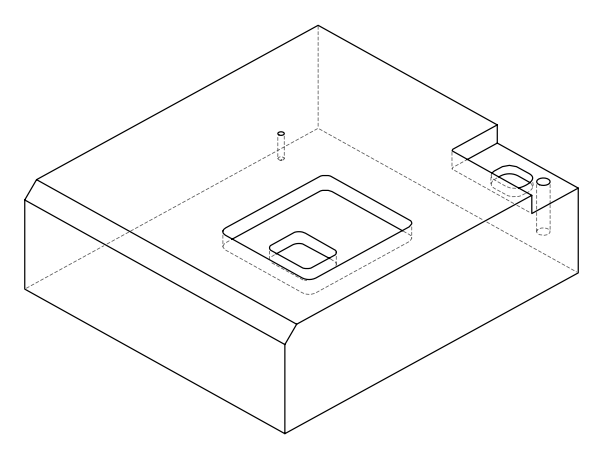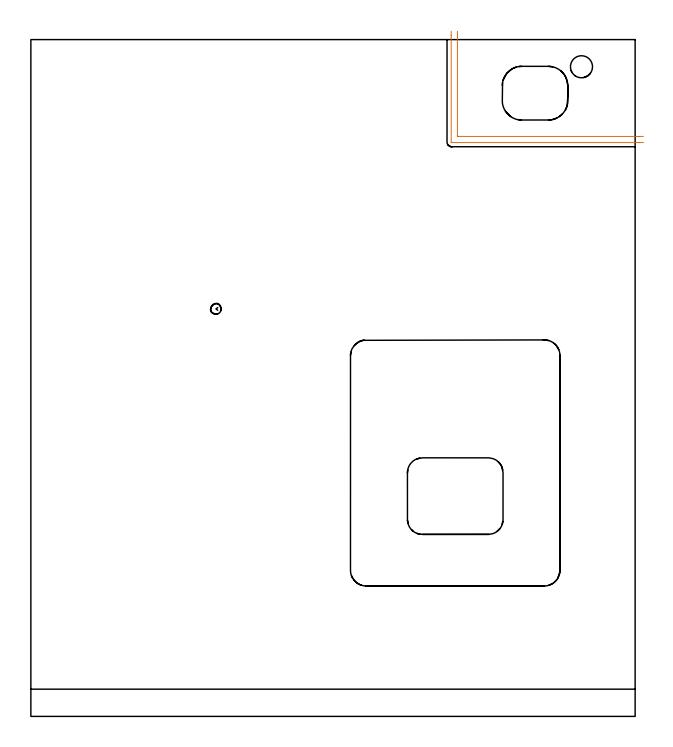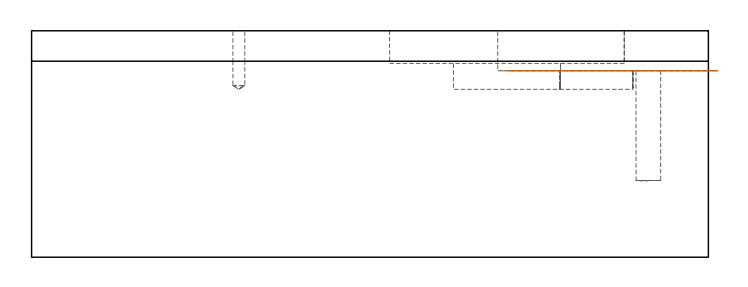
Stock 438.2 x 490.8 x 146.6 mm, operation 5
(PLAN: 8 operations, 5 tool changes, 149 min)
(1 SPOT_DRILL | STEP1POCKET | NXT0321_9005460120000 | 0.03 min | 3 mm3)
(2 DRILL_BLIND_HOLE_INTO_CENTER | STEP1POCKET | UGT0301_196 | 0.16 min | 1671 mm3)
(3 INDEXABLE_INSERT_DRILL_BLIND_HOLE_FROM_SOLID | STEP1POCKET_1 | NXT0302_003 | 0.3 min | 19450 mm3)
(4 AREA_MILL | FG_CHAMFER_SURFACE | UGT0205_001 | 24.93 min | 85030 mm3)
(5 MILL_CORNER_NOTCH_RECTANGULAR | CORNER_NOTCH_RECTANGULAR | NXT0201_008 | Follow Part, ap 1.5, ae 75% | 102.16 min | 269231 mm3)
(6 MILL_RECTANGULAR_POCKET | POCKET_RECTANGULAR_STRAIGHT | UGT0201_104 | Follow Part, ap 5, ae 75% | 0.89 min | 20118 mm3)
(7 MILL_RECTANGULAR_POCKET_1 | POCKET_RECTANGULAR_STRAIGHT_1 | UGT0201_104 | Follow Part, ap 5, ae 75% | 18.21 min | 569523 mm3)
(8 MILL_RECTANGULAR_POCKET_2 | POCKET_RECTANGULAR_STRAIGHT_2 | UGT0201_104 | Follow Part, ap 5, ae 75% | 2.36 min | 62947 mm3)
(TOOL NXT0321_9005460120000 | NC Spot Drill, 142deg, 12mm, Carbide, Uncoated | D12 PA142 FL30 Z2)
(TOOL UGT0301_196 | Twist Drill 7.7 mm | D7.7 PA118 FL73 Z2)
(TOOL NXT0302_003 | Index. Insert Drill 16mm [880-D1600L20-05] | D16 PA176 FL80 Z2)
(TOOL UGT0205_001 | Chamfer Mill 20 x 3 x 45 deg. | D20 FL50 Z2)
(TOOL NXT0201_008 | ENDMILL 6mm [2P460-0600-NA 1630] | D6 FL26 Z6)
(TOOL UGT0201_104 | End Mill 20 mm | D20 FL22 Z2)
(OP 5 MILL_CORNER_NOTCH_RECTANGULAR, part 2 of 2)
G0 Z156.6
X309.3 Y496.8
Z120.7
G1 Y493.8
Y420.897 F500.
G3 X309.597 Y420.6 R0.3
G1 X441.2
X444.2 F250.
G0 Z156.6
X304.8 Y496.8
Z120.7
G1 Y493.8
Y416.397 F500.
G3 X305.097 Y416.1 R0.3
G1 X441.2
X444.2 F250.
G0 Z156.6
M5
M2
